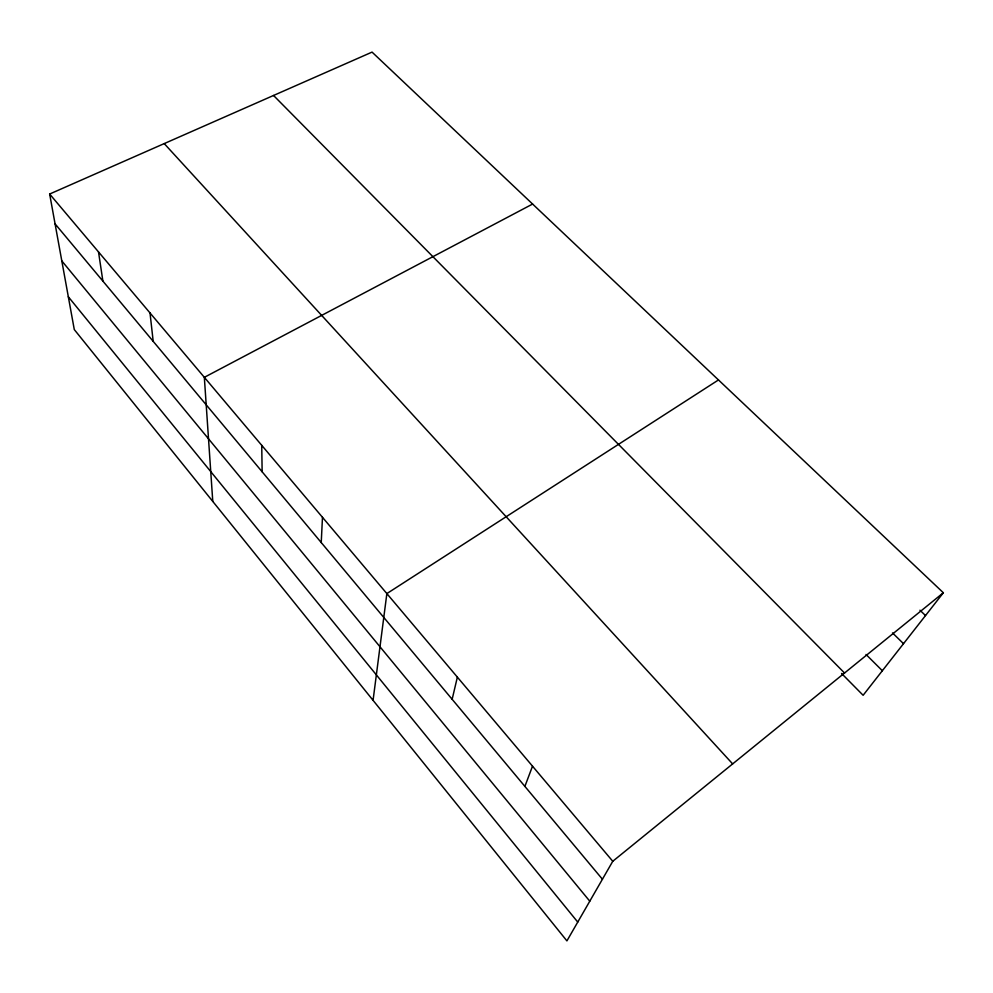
<?xml version="1.0" encoding="UTF-8"?>
<svg xmlns="http://www.w3.org/2000/svg" width="993" height="993" viewBox="0 0 993 993"><rect width="100%" height="100%" fill="white"/><g stroke="black" fill="none" stroke-linecap="round" stroke-linejoin="round"><path stroke-width="1.49" d="M321.236 542.55L322.477 517.303M373.07 700.338L386.86 593.591L718.473 379.947M452.15 699.295L457.363 677.139M524.887 786.394L532.509 766.174M943.35 592.759L612.768 861.279L566.916 940.892L74.289 329.577L49.65 194.032L372.052 52.108L943.35 592.759L863.128 695.286L841.555 673.453M532.608 204.049L204.335 377.328L212.775 501.44M919.952 610.211L925.513 615.548M892.521 632.926L903.506 643.675M866.045 654.486L882.343 670.722M273.547 95.477L844.534 673.018M164.23 143.6L732.66 763.902M49.65 194.032L612.768 861.279M55.074 223.859L602.428 879.239M61.802 260.898L589.78 901.185M68.318 296.77L577.752 922.087M98.518 251.949L102.887 281.106M150.017 312.956L153.195 341.356M261.73 445.336L262.14 471.787"/></g></svg>
